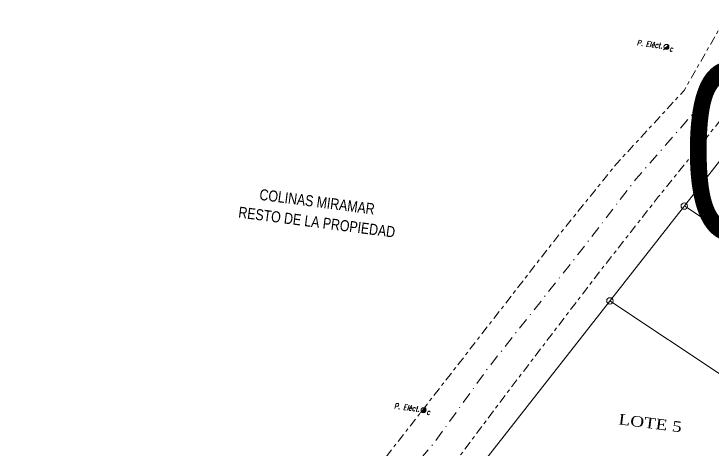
# Model space of a CAD drawing. Header units: inches. Extents: x 610851 to 630254, y 1234683 to 1264905.
# Drawn here: x 622805.7 to 622884.7, y 1246070.1 to 1246119.3 of the extents above; entities that cross this region are included whole.
import ezdxf
from ezdxf.enums import TextEntityAlignment as Align

# ---------------------------------------------------------------- set-up
doc = ezdxf.new("R2010")
doc.units = ezdxf.units.IN
doc.header["$MEASUREMENT"] = 0
doc.linetypes.add('CENTRO1', pattern=[4.4, 2, -0.8, 0.8, -0.8])
doc.linetypes.add('DASHDOTX2', pattern=[508.001, 254, -127, 0.001, -127])
doc.layers.add('Level 50', color=7, linetype='Continuous', lineweight=0)
doc.styles.add('ARIAL', font='arial.ttf', dxfattribs={"height": 0.225})
doc.styles.add('ROMAN80', font='romans.shx', dxfattribs={"width": 0.8, "oblique": 10, "height": 0.54})
doc.styles.add('Styledgn032', font='dgn032.shx')
doc.styles.add('Swis721', font='swissk.ttf')

msp = doc.modelspace()

# ---------------------------------------------------------------- hatches: boundary and pattern name
at = {"layer": 'Level 50', "linetype": 'Continuous'}
h = msp.add_hatch(color=7, dxfattribs=at)
edge = h.paths.add_edge_path()
edge.add_line((622879.8371, 1246115.54395), (622879.8371, 1246115.54395))
edge.add_arc((622879.55778, 1246115.57993), 0.28163, -7.3408721, 42.420763)
edge.add_line((622879.76568, 1246115.76991), (622879.76568, 1246115.76991))
edge.add_line((622879.76568, 1246115.76991), (622879.3505, 1246115.38926))
edge.add_line((622879.3505, 1246115.38926), (622879.3505, 1246115.38926))
edge.add_arc((622879.55778, 1246115.57993), 0.28163, -137.3894411, -7.3408722)
h = msp.add_hatch(color=7, dxfattribs=at)
edge = h.paths.add_edge_path()
edge.add_line((622852.35477, 1246074.48589), (622852.35477, 1246074.48589))
edge.add_arc((622852.07544, 1246074.52188), 0.28163, -7.3408721, 42.420763)
edge.add_line((622852.28335, 1246074.71186), (622852.28335, 1246074.71186))
edge.add_line((622852.28335, 1246074.71186), (622851.86817, 1246074.33121))
edge.add_line((622851.86817, 1246074.33121), (622851.86817, 1246074.33121))
edge.add_arc((622852.07544, 1246074.52188), 0.28163, -137.3894411, -7.3408722)

# ---------------------------------------------------------------- linework, layer by layer
at = {"layer": 'Level 50', "color": 7}
for p, q in [((622879.8368, 1246115.83511), (622879.21986, 1246115.26948)), ((622828.41659, 1246029.86479), (622891.16536, 1246109.80749)), ((622904.41592, 1246082.39762), (622881.588, 1246097.60581)), ((622895.49804, 1246071.99724), (622873.1653, 1246086.87519)), ((622852.35446, 1246074.77706), (622851.73752, 1246074.21143))]:
    msp.add_line(p, q, dxfattribs=at)
at = {"layer": 'Level 50', "color": 7, "linetype": 'CENTRO1', "ltscale": 0.5, "flags": 128}
for points in [[(622805.71887, 1246005.28446), (622808.94133, 1246012.36777), (622815.94822, 1246027.44507), (622822.74469, 1246036.34965), (622835.3522, 1246052.75523), (622846.02139, 1246066.95036), (622856.78748, 1246080.72364), (622866.80438, 1246093.60434), (622873.92796, 1246102.38713), (622881.55956, 1246110.6679), (622886.41552, 1246119.15299), (622891.69667, 1246128.5593), (622896.47152, 1246137.73744), (622902.03475, 1246147.47845), (622908.12374, 1246155.66556), (622915.4988, 1246158.99653), (622924.66705, 1246158.9739), (622927.61248, 1246158.00562), (622936.88824, 1246155.50695)], [(622933.67691, 1246149.73093), (622924.16535, 1246153.18556), (622916.26745, 1246153.95903), (622911.22689, 1246151.35876), (622905.85742, 1246144.58531), (622901.12169, 1246134.95951), (622896.77339, 1246125.41386), (622892.03734, 1246116.26299), (622885.61669, 1246107.22328), (622878.6291, 1246098.61958), (622872.06777, 1246090.26445), (622862.0687, 1246077.20904), (622851.24666, 1246062.77449), (622841.2072, 1246048.8108), (622827.68039, 1246032.35225), (622821.51368, 1246023.8515), (622814.10617, 1246010.25856), (622811.48867, 1246003.58228)]]:
    msp.add_lwpolyline(points, dxfattribs=at)
at = {"layer": 'Level 50', "color": 7, "linetype": 'DASHDOTX2', "ltscale": 0.005, "flags": 128}
msp.add_lwpolyline([(622941.15056, 1246150.52451), (622935.19845, 1246152.9247), (622926.77918, 1246154.73831), (622924.49137, 1246155.99795), (622915.98812, 1246156.4945), (622909.63609, 1246153.38765), (622903.73847, 1246146.02082), (622898.68271, 1246136.45439), (622894.23064, 1246127.08949), (622889.0031, 1246117.55931), (622883.57467, 1246109.19334), (622876.09145, 1246100.62425), (622869.53782, 1246092.10983), (622859.23845, 1246079.11832), (622853.45179, 1246071.0788), (622848.5099, 1246065.16678), (622838.24296, 1246050.90874), (622824.82233, 1246034.64824), (622818.78565, 1246025.92809), (622811.3856, 1246011.48523), (622808.53136, 1246004.78702)], dxfattribs=at)
at = {"layer": 'Level 50', "color": 7}
for centre, radius in [((622879.55778, 1246115.57993), 0.28163), ((622881.57942, 1246097.59488), 0.3653), ((622873.1653, 1246086.87519), 0.3653), ((622852.07544, 1246074.52188), 0.28163)]:
    msp.add_circle(centre, radius, dxfattribs=at)

# ---------------------------------------------------------------- texts
at = {"layer": 'Level 50', "color": 7, "style": 'ROMAN80', "oblique": 10, "width": 0.7}
for s, p in [('P. Eléct.', (622876.20179, 1246115.77541)), ('c', (622879.87129, 1246115.10097)), ('P. Eléct.', (622848.71945, 1246074.71736)), ('c', (622852.38895, 1246074.04292))]:
    msp.add_text(s, height=0.6, rotation=352.6591279, dxfattribs=at).set_placement(p)
at = {"layer": 'Level 50', "color": 7, "linetype": 'Continuous', "lineweight": 0, "style": 'Styledgn032', "width": 0.8}
msp.add_text('09100', height=19.999998, dxfattribs=at).set_placement((622911.12087, 1246103.8072), align=Align.MIDDLE_CENTER)
at = {"layer": 'Level 50', "color": 7, "style": 'ARIAL', "width": 0.8}
for s, p in [('COLINAS MIRAMAR', (622839.95238, 1246097.46744)), ('RESTO DE LA PROPIEDAD', (622839.91506, 1246095.16265))]:
    msp.add_text(s, height=1.25, rotation=352.6591279, dxfattribs=at).set_placement(p, align=Align.CENTER)
at = {"layer": 'Level 50', "color": 7, "insert": (622877.80088, 1246073.66377), "char_height": 1.2, "width": 16.5107089, "attachment_point": 2, "rotation": 352.6591279, "style": 'Swis721'}
msp.add_mtext('{\\fDutch801 Rm BT|b0|i0|c0|p18;\\W1.2;LOTE 5}', dxfattribs=at)

doc.saveas('drawing.dxf')
